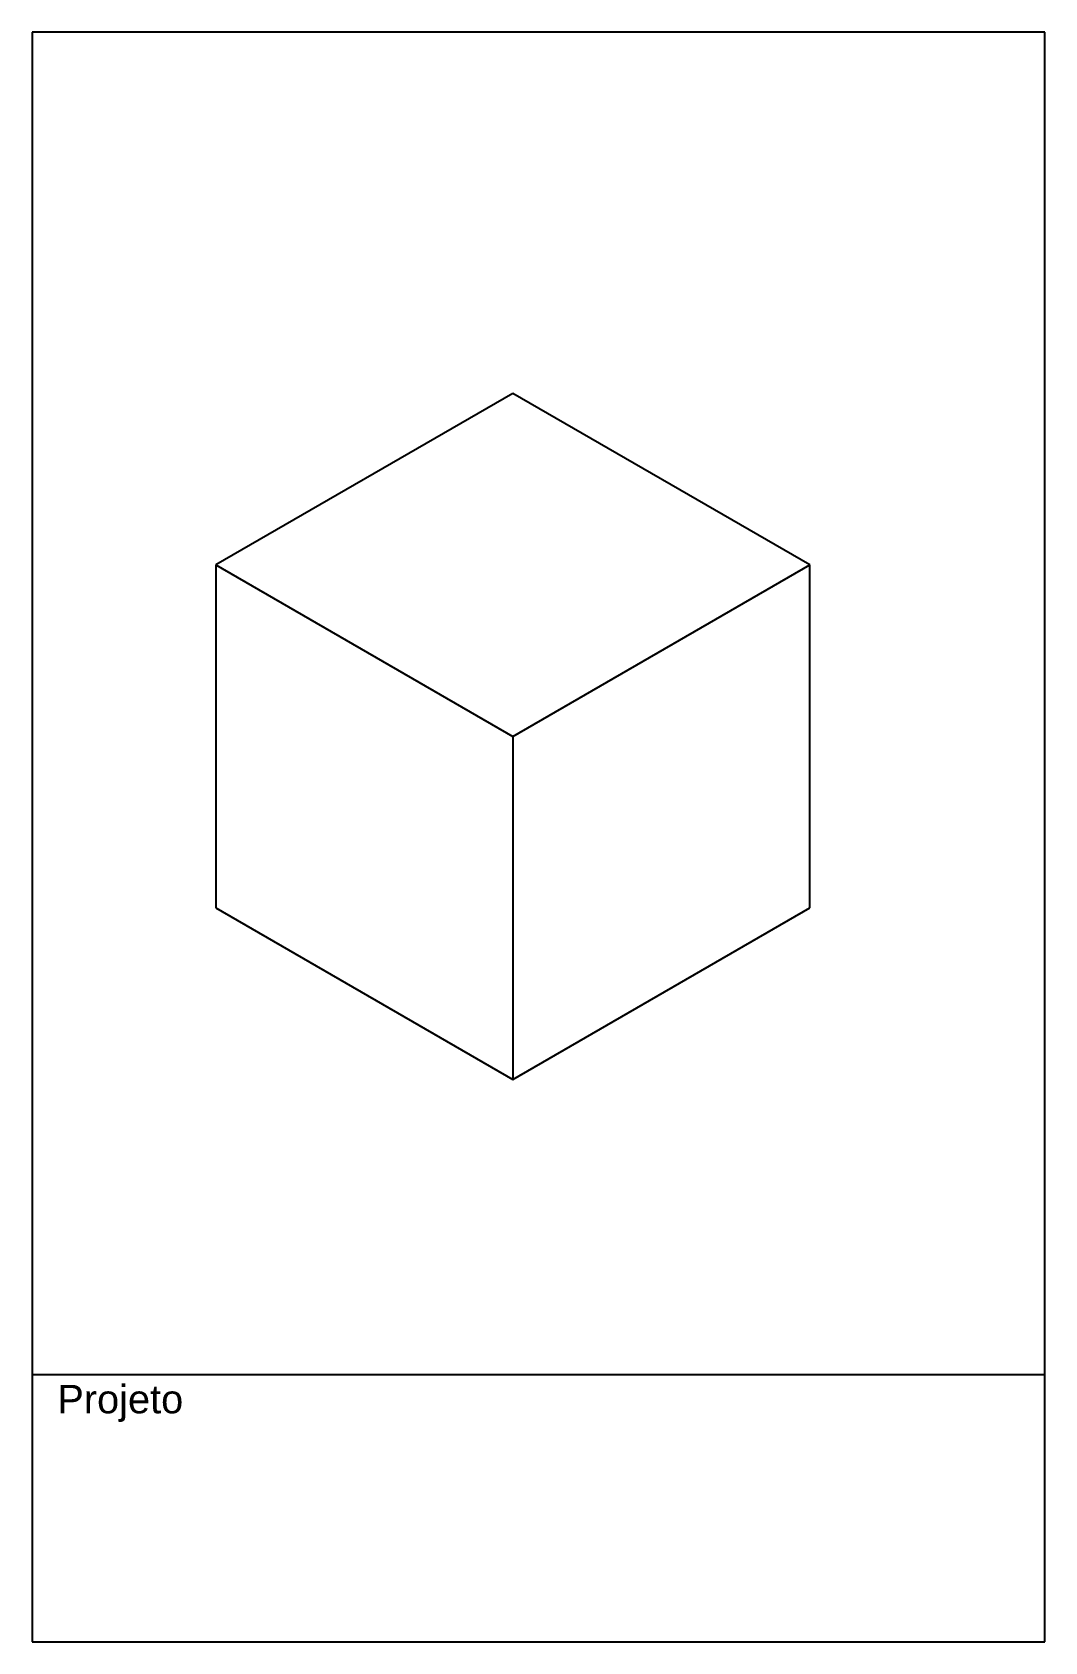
# Paper-space layout 'AAAAA' of a CAD drawing. Header units: millimetres. Extents: x 25 to 203, y 7 to 290.
# The model-space entities are those that its viewports show. They can reach past a viewport. Long polylines and large blocks are cut down to what shows.
import ezdxf

# ---------------------------------------------------------------- set-up
doc = ezdxf.new("R2010")
doc.units = ezdxf.units.MM
doc.styles.get("Standard").update_dxf_attribs({"font": 'arial.ttf'})

msp = doc.modelspace()

# ---------------------------------------------------------------- linework, layer by layer
for p, q in [((2775, 2261.3), (2342, 2011.3)), ((3208, 2011.3), (2775, 2261.3)), ((2342, 2011.3), (2342, 1511.3)), ((2342, 2011.3), (2775, 1761.3)), ((2775, 1761.3), (3208, 2011.3)), ((3208, 1511.3), (3208, 2011.3)), ((2775, 1761.3), (2775, 1261.3)), ((2342, 1511.3), (2775, 1261.3)), ((2775, 1261.3), (3208, 1511.3))]:
    msp.add_line(p, q)

psp = doc.layouts.new('AAAAA')

# ---------------------------------------------------------------- linework, layer by layer
for p, q in [((25, 290), (25, 7)), ((203, 290), (25, 290)), ((203, 7), (203, 290)), ((25.24, 53.99), (203, 53.99)), ((25, 7), (203, 7))]:
    psp.add_line(p, q)

# ---------------------------------------------------------------- texts
at = {"insert": (29.42, 52.17), "char_height": 5, "attachment_point": 1}
psp.add_mtext_dynamic_manual_height_columns('Projeto', width=24.0109, gutter_width=12.5, heights=[2.43], dxfattribs=at)

# ---------------------------------------------------------------- viewports
at = {"layer": '0'}
psp.add_viewport(center=(114, 171.99), size=(178, 236.011), view_center_point=(2812.3, 1809.46), view_height=1956.986, dxfattribs=at)

doc.saveas('drawing.dxf')
